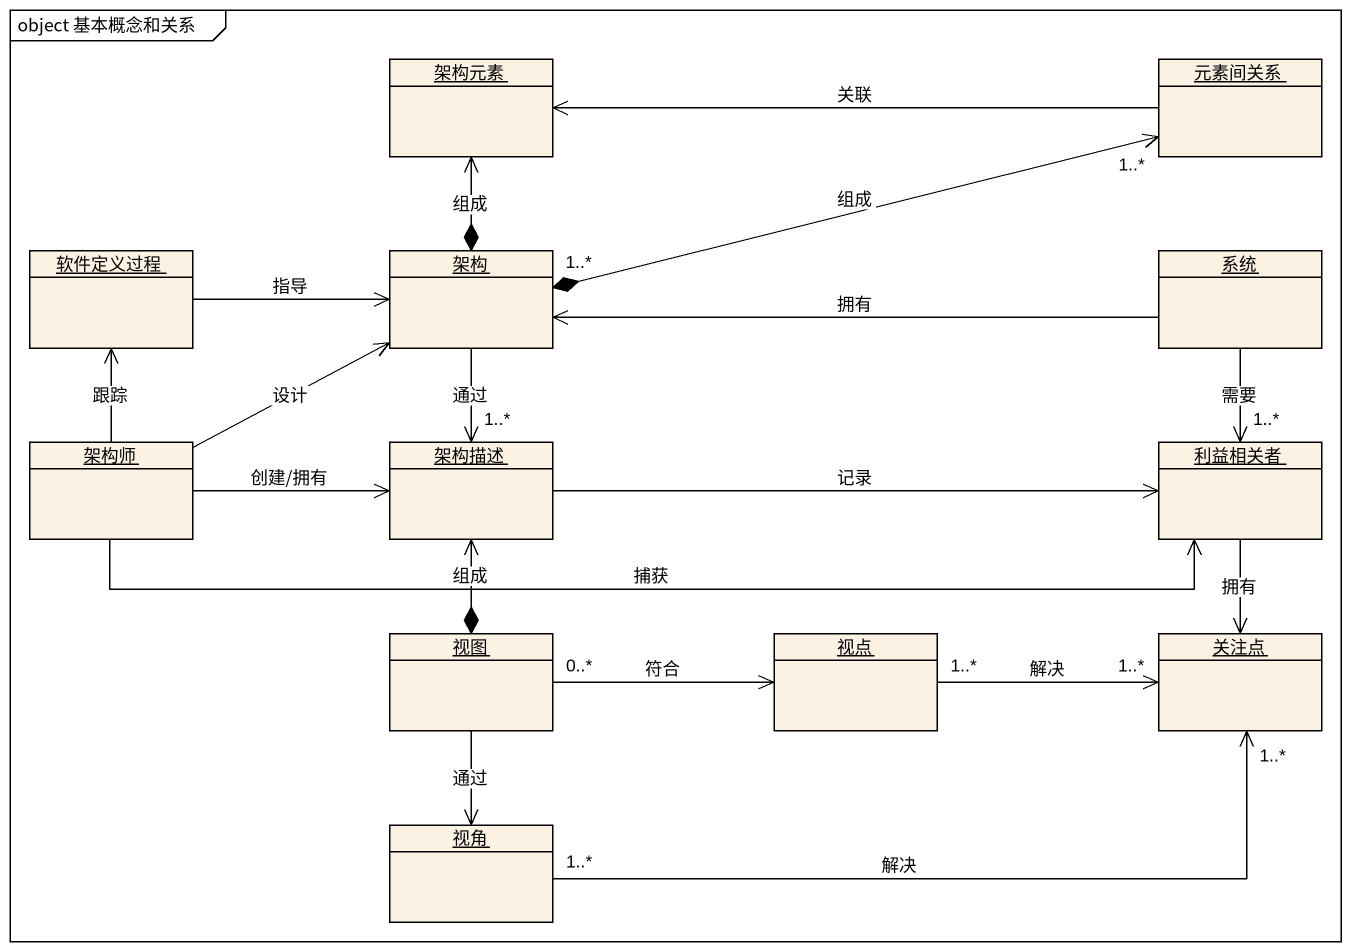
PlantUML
@startuml
mainframe object 基本概念和关系
hide circle
hide empty members
object 架构元素
object 元素间关系
object 软件定义过程
object 架构
object 系统
object 架构师
object 架构描述
object 利益相关者
object 视图
object 视点
object 关注点
object 视角
架构元素 <--* 架构 : 组成
元素间关系 -left-> 架构元素 : 关联
元素间关系 "1..*" <-left-* "1..*" 架构 : 组成
软件定义过程 -right-> 架构 : 指导
架构 --> "1..*" 架构描述 : 通过
系统 -left-> 架构 : 拥有
系统 --> "1..*" 利益相关者 : 需要
架构师 -up-> 软件定义过程 : 跟踪
架构师 -right-> 架构 : 设计
架构师 -right-> 架构描述 : 创建/拥有
架构师 -right-> 利益相关者 : 捕获
架构描述 -right-> 利益相关者 : 记录
架构描述 <--* 视图 : 组成
利益相关者 --> 关注点 : 拥有
视图 "0..*" -right-> 视点 : 符合
视图 --> 视角 : 通过
视点 "1..*" -right-> "1..*" 关注点 : 解决
视角 "1..*" -right-> "1..*" 关注点 : 解决
@enduml
